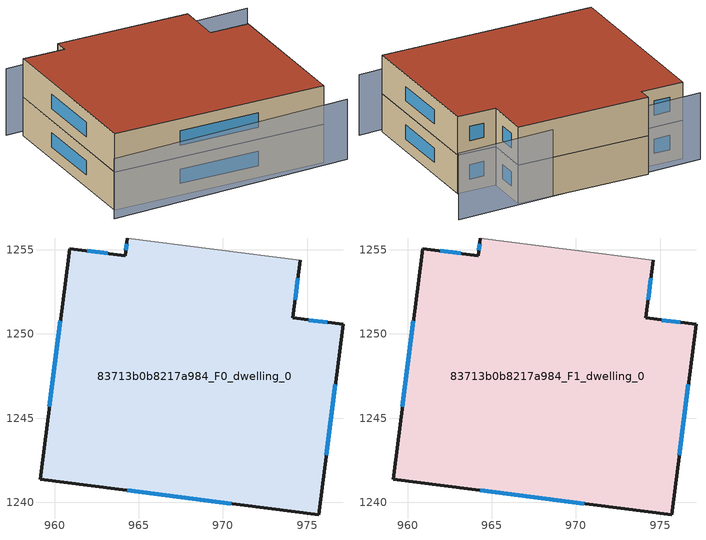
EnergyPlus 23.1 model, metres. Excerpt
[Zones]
83713b0b8217a984_F0_dwelling_0
 floor ground (EU_floor_Construction): 974.59,1254.37 974.15,1250.95 977.13,1250.57 975.68,1239.26 959.13,1241.38 960.89,1255.07 964.19,1254.65 964.33,1255.69 z0
 wall outside (EU_wall_Construction): 964.33,1255.69 964.19,1254.65 960.89,1255.07 959.13,1241.38 975.68,1239.26 977.13,1250.57 974.15,1250.95 974.59,1254.37 z0:3
 wall adiabatic (EU_wall_Construction): 974.59,1254.37 964.33,1255.69 z0:3
 window (EU_Window_Construction): 976.2,1250.69 975.09,1250.83 / 976.13,1242.8 976.67,1247.02 / 964.32,1240.72 970.49,1239.92 / 960.34,1250.78 959.69,1245.67 / 963.16,1254.78 961.93,1254.94 / 964.28,1255.37 964.23,1254.98 / 974.29,1252.02 974.46,1253.3 z0.94:2.06
83713b0b8217a984_F1_dwelling_0
 floor to 83713b0b8217a984_F0_dwelling_0 (EU_floor_Construction): 974.59,1254.37 974.15,1250.95 977.13,1250.57 975.68,1239.26 959.13,1241.38 960.89,1255.07 964.19,1254.65 964.32,1255.69 z3
 wall outside (EU_wall_Construction): 964.33,1255.69 964.19,1254.65 960.89,1255.07 959.13,1241.38 975.68,1239.26 977.13,1250.57 974.15,1250.95 974.59,1254.37 z3:6
 wall adiabatic (EU_wall_Construction): 974.59,1254.37 964.33,1255.69 z3:6
 window (EU_Window_Construction): 976.2,1250.69 975.09,1250.83 / 976.13,1242.8 976.67,1247.02 / 964.32,1240.72 970.49,1239.92 / 960.34,1250.78 959.69,1245.67 / 963.16,1254.78 961.93,1254.94 / 964.28,1255.37 964.23,1254.98 / 974.29,1252.02 974.46,1253.3 z3.94:5.06
 roof outside (EU_roof_Construction): 975.68,1239.26 977.13,1250.57 974.15,1250.95 974.59,1254.37 964.33,1255.69 964.19,1254.65 960.89,1255.07 959.13,1241.38 z6
shading: 958.32,1240.29 977.31,1238.74 z0:4.7; 979.54,1254.06 959.96,1255.84 z0:5.2
[Building]
EU S2 Campaign: North Axis=0; Terrain=City; Solar Distribution=FullExterior
[Site:Location]
Cape.Town.Intl.AP: Latitude=-33.965; Longitude=18.602; Time Zone=2; Elevation=46
[SizingPeriod:WeatherFileDays]
AnnualSizingPeriod: Begin Month=1; Begin Day of Month=1; End Month=12; End Day of Month=31; Day of Week for Start Day=Monday; Use Weather File Daylight Saving Period=No; Use Weather File Rain and Snow Indicators=No
[MATERIAL]
EU_InternalMass_Material: Roughness=MediumRough; Thickness=0.1; Conductivity=1; Density=1800; Specific Heat=900; Thermal Absorptance=0.9; Solar Absorptance=0.7; Visible Absorptance=0.7
[MATERIAL:NOMASS] Roughness=MediumRough; Thermal Absorptance=0.9; Solar Absorptance=0.7; Visible Absorptance=0.7
Name | Thermal Resistance
EU_wall_NoMass | 0.493876
EU_roof_NoMass | 0.449382
EU_floor_NoMass | 0.631313
[WINDOWMATERIAL:SIMPLEGLAZINGSYSTEM]
EU_Window_SimpleGlazing: UFactor=4.4; Solar Heat Gain Coefficient=0.85; Visible Transmittance=0.85
[CONSTRUCTION]
EU_wall_Construction: EU_wall_NoMass
EU_roof_Construction: EU_roof_NoMass
EU_floor_Construction: EU_floor_NoMass
EU_Window_Construction: EU_Window_SimpleGlazing
EU_InternalMass_Construction: EU_InternalMass_Material
[ZONE] Type=1; Multiplier=1; Ceiling Height=autocalculate; Floor Area=autocalculate; Part of Total Floor Area=Yes
Name | Volume
83713b0b8217a984_F0_dwelling_0 | 701.681
83713b0b8217a984_F1_dwelling_0 | 701.68
[INTERNALMASS] Construction=EU_InternalMass_Construction; Surface Area=233.893
Name | Zone or ZoneList
83713b0b8217a984_F0_dwelling_0_EU_InternalMass | 83713b0b8217a984_F0_dwelling_0
83713b0b8217a984_F1_dwelling_0_EU_InternalMass | 83713b0b8217a984_F1_dwelling_0
[OTHEREQUIPMENT] Fuel Type=Electricity; Design Level Calculation Method=Watts/Area; Power per Zone Floor Area=1; Fraction Latent=0; Fraction Radiant=0; Fraction Lost=0; Carbon Dioxide Generation Rate=0; EndUse Subcategory=EU_Step8_InternalGains
Name | Zone or ZoneList or Space or SpaceList | Schedule
EU_Step8_InternalGain_83713b0b8217a984_F0_dwelling_0_f000 | 83713b0b8217a984_F0_dwelling_0 | EU_Step8_GainSchedule_83713b0b8217a984_F0_dwelling_0_f000
EU_Step8_InternalGain_83713b0b8217a984_F1_dwelling_0_f000 | 83713b0b8217a984_F1_dwelling_0 | EU_Step8_GainSchedule_83713b0b8217a984_F1_dwelling_0_f000
[ZONEVENTILATION:DESIGNFLOWRATE] Schedule=EU_AlwaysOn; Design Flow Rate Calculation Method=AirChanges/Hour; Air Changes per Hour=0.64; Ventilation Type=Natural; Fan Pressure Rise=0; Fan Total Efficiency=1; Constant Term Coefficient=1; Temperature Term Coefficient=0; Velocity Term Coefficient=0; Velocity Squared Term Coefficient=0; Minimum Indoor Temperature=-100; Maximum Indoor Temperature=100; Delta Temperature=-100; Minimum Outdoor Temperature=-100; Maximum Outdoor Temperature=100; Maximum Wind Speed=40
Name | Zone or ZoneList or Space or SpaceList
EU_ConstantAir_83713b0b8217a984_F0_dwelling_0 | 83713b0b8217a984_F0_dwelling_0
EU_ConstantAir_83713b0b8217a984_F1_dwelling_0 | 83713b0b8217a984_F1_dwelling_0
[HVACTEMPLATE:THERMOSTAT] Constant Heating Setpoint=20; Constant Cooling Setpoint=50
EU_HeatOnly_83713b0b8217a984_F0_dwelling_0; EU_HeatOnly_83713b0b8217a984_F1_dwelling_0
[HVACTEMPLATE:ZONE:IDEALLOADSAIRSYSTEM] System Availability Schedule=EU_AlwaysOn; Maximum Heating Supply Air Temperature=50; Minimum Cooling Supply Air Temperature=13; Maximum Heating Supply Air Humidity Ratio=0.0156; Minimum Cooling Supply Air Humidity Ratio=0.0077; Heating Limit=NoLimit; Cooling Limit=NoLimit; Heating Availability Schedule=EU_AlwaysOn; Cooling Availability Schedule=EU_CoolingOff; Dehumidification Control Type=ConstantSensibleHeatRatio; Cooling Sensible Heat Ratio=0.7; Dehumidification Setpoint=60; Humidification Control Type=None; Humidification Setpoint=30; Outdoor Air Method=None; Outdoor Air Flow Rate per Person=0.00944; Outdoor Air Flow Rate per Zone Floor Area=0; Outdoor Air Flow Rate per Zone=0; Demand Controlled Ventilation Type=None; Outdoor Air Economizer Type=NoEconomizer; Heat Recovery Type=None; Sensible Heat Recovery Effectiveness=0.7; Latent Heat Recovery Effectiveness=0.65
Name | Template Thermostat
83713b0b8217a984_F0_dwelling_0 | EU_HeatOnly_83713b0b8217a984_F0_dwelling_0
83713b0b8217a984_F1_dwelling_0 | EU_HeatOnly_83713b0b8217a984_F1_dwelling_0
[SIZING:ZONE] Zone Cooling Design Supply Air Temperature Input Method=SupplyAirTemperature; Zone Cooling Design Supply Air Temperature=13; Zone Heating Design Supply Air Temperature Input Method=SupplyAirTemperature; Zone Heating Design Supply Air Temperature=50; Zone Cooling Design Supply Air Humidity Ratio=0.008; Zone Heating Design Supply Air Humidity Ratio=0.008; Cooling Design Air Flow Method=DesignDay; Cooling Design Air Flow Rate=0; Cooling Minimum Air Flow per Zone Floor Area=0.000762; Cooling Minimum Air Flow=0; Cooling Minimum Air Flow Fraction=0.2; Heating Design Air Flow Method=DesignDay; Heating Design Air Flow Rate=0; Heating Maximum Air Flow per Zone Floor Area=0.002032; Heating Maximum Air Flow=0.141576; Heating Maximum Air Flow Fraction=0.3; Account for Dedicated Outdoor Air System=No; Dedicated Outdoor Air System Control Strategy=NeutralSupplyAir; Dedicated Outdoor Air Low Setpoint Temperature for Design=autosize; Dedicated Outdoor Air High Setpoint Temperature for Design=autosize; Zone Load Sizing Method=Sensible Load Only No Latent Load; Zone Latent Cooling Design Supply Air Humidity Ratio Input Method=HumidityRatioDifference; Zone Cooling Design Supply Air Humidity Ratio Difference=0.005; Zone Latent Heating Design Supply Air Humidity Ratio Input Method=HumidityRatioDifference; Zone Humidification Design Supply Air Humidity Ratio Difference=0.005
83713b0b8217a984_F0_dwelling_0; 83713b0b8217a984_F1_dwelling_0
[SCHEDULE:CONSTANT]
Name | Hourly Value
EU_AlwaysOn | 1
EU_CoolingOff | 0
[SCHEDULE:FILE] Column Number=1; Rows to Skip at Top=0; Number of Hours of Data=8760; Column Separator=Comma; Interpolate to Timestep=No; Minutes per Item=60; Adjust Schedule for Daylight Savings=Yes
Name | File
EU_Step8_GainSchedule_83713b0b8217a984_F0_dwelling_0_f000 | ../../schedules/83713b0b8217a984/83713b0b8217a984_F0_dwelling_0_f000_gain.csv
EU_Step8_GainSchedule_83713b0b8217a984_F1_dwelling_0_f000 | ../../schedules/83713b0b8217a984/83713b0b8217a984_F1_dwelling_0_f000_gain.csv
